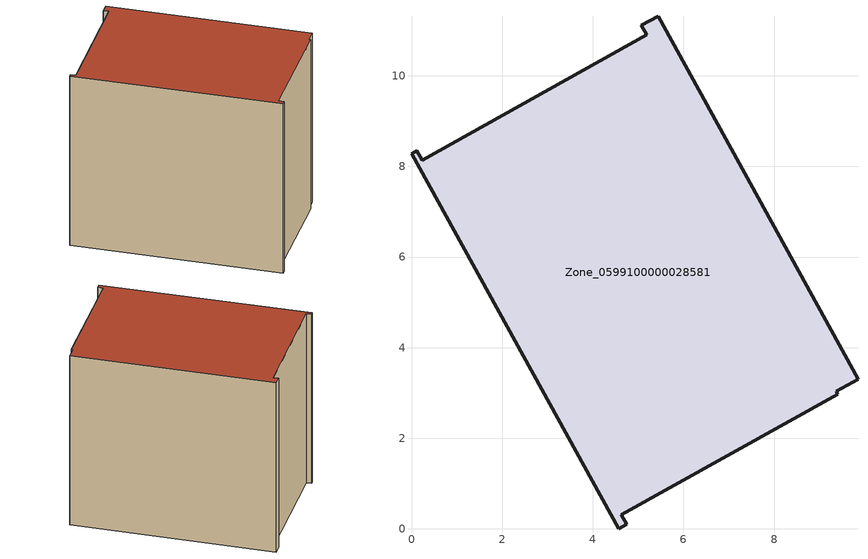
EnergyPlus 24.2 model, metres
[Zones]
Zone_0599100000028581
 floor ground (C_G): 5.44,11.32 9.85,3.31 9.38,3.04 9.4,2.98 4.63,0.31 4.75,0.1 4.57,0 0,8.28 0.12,8.34 0.24,8.13 5.19,10.9 5.07,11.11 z0
 wall outside (C_F): 4.57,0 4.75,0.1 4.63,0.31 9.4,2.98 9.38,3.04 9.85,3.31 5.44,11.32 5.07,11.11 5.19,10.9 0.24,8.13 0.12,8.34 0,8.28 4.57,0 z0:8.35
 roof outside (C_R): 9.85,3.31 5.44,11.32 5.07,11.11 5.19,10.9 0.24,8.13 0.12,8.34 0,8.28 4.57,0 4.75,0.1 4.63,0.31 9.4,2.98 9.38,3.04 z8.35
[BUILDING]
Pand.0599100000028581: North Axis=0; Terrain=City; Loads Convergence Tolerance Value=0.04; Temperature Convergence Tolerance Value=0.4; Solar Distribution=FullExterior; Maximum Number of Warmup Days=25; Minimum Number of Warmup Days=1
[Site:Location]
Rotterdam.The.Hague.AP_ZH_NLD Design_Conditions: Latitude=51.96; Longitude=4.45; Time Zone=1; Elevation=-4.5
[SITE:GROUNDTEMPERATURE:BUILDINGSURFACE]
18, 18, 18, 18, 18, 18, 18, 18, 18, 18, 18, 18
[MATERIAL] Thermal Absorptance=0.9; Solar Absorptance=0.7; Visible Absorptance=0.7
Name | Roughness | Thickness | Conductivity | Density | Specific Heat
G.TI.1965-1974 | MediumSmooth | 0.15 | 0.882353 | 540 | 1210
F.TI.1965-1974 | Rough | 0.3 | 0.697674 | 1920 | 840
R.TI.1965-1974 | MediumRough | 0.2 | 0.232558 | 1500 | 1000
[CONSTRUCTION]
C_G: G.TI.1965-1974
C_F: F.TI.1965-1974
C_R: R.TI.1965-1974
[ZONE]
Zone_0599100000028581: Type=1; Multiplier=1; Ceiling Height=Autocalculate; Volume=Autocalculate; Floor Area=autocalculate; Part of Total Floor Area=Yes
[ZONEINFILTRATION:DESIGNFLOWRATE]
Infil_Zone_0599100000028581: Zone or ZoneList or Space or SpaceList=Zone_0599100000028581; Schedule=AlwaysOn; Design Flow Rate Calculation Method=Flow/Area; Flow Rate per Floor Area=0.003; Constant Term Coefficient=1; Temperature Term Coefficient=0; Velocity Term Coefficient=0; Velocity Squared Term Coefficient=0
[HVACTEMPLATE:ZONE:IDEALLOADSAIRSYSTEM]
Zone_0599100000028581: Maximum Heating Supply Air Temperature=50; Minimum Cooling Supply Air Temperature=13; Maximum Heating Supply Air Humidity Ratio=0.0156; Minimum Cooling Supply Air Humidity Ratio=0.0077; Heating Limit=NoLimit; Cooling Limit=NoLimit; Dehumidification Control Type=ConstantSensibleHeatRatio; Cooling Sensible Heat Ratio=0.7; Dehumidification Setpoint=60; Humidification Control Type=None; Humidification Setpoint=30; Outdoor Air Method=None; Outdoor Air Flow Rate per Person=0.00944; Outdoor Air Flow Rate per Zone Floor Area=0; Outdoor Air Flow Rate per Zone=0; Demand Controlled Ventilation Type=None; Outdoor Air Economizer Type=NoEconomizer; Heat Recovery Type=None; Sensible Heat Recovery Effectiveness=0.7; Latent Heat Recovery Effectiveness=0.65
[ZONECONTROL:THERMOSTAT]
ThermostatControl_Zone_0599100000028581: Zone or ZoneList=Zone_0599100000028581; Control Type Schedule=DualSetpointControlType; Control 1=Thermostat_Zone_0599100000028581; Temperature Difference Between Cutout And Setpoint=0
[THERMOSTATSETPOINT:DUALSETPOINT]
Thermostat_Zone_0599100000028581: Heating Setpoint Temperature Schedule=HeatingSetpoint_Zone_0599100000028581; Cooling Setpoint Temperature Schedule=CoolingSetpoint_Zone_0599100000028581
[SCHEDULE:COMPACT]
HeatingSetpoint_Zone_0599100000028581: Through: 12/31, For: AllDays, Until: 24:00, 21
CoolingSetpoint_Zone_0599100000028581: Through: 12/31, For: AllDays, Until: 24:00, 24
DualSetpointControlType: Through: 12/31, For: AllDays, Until: 24:00, 4
AlwaysOn: Through: 12/31, For: AllDays, Until: 24:00, 1
